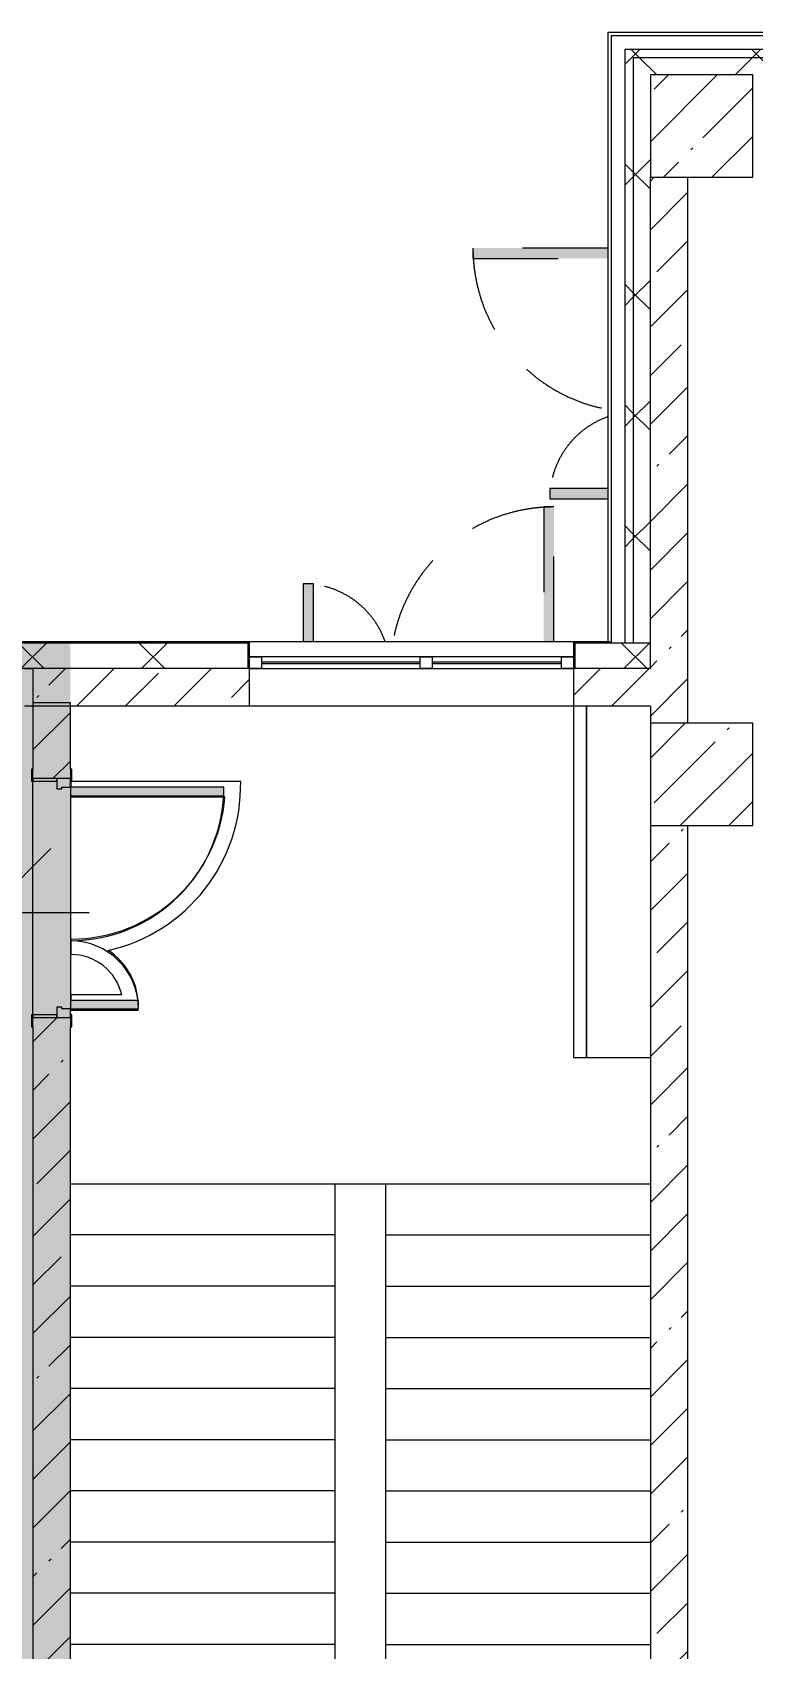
# Model space of a CAD drawing. Header units: millimetres. Extents: x -2911 to 185427, y -8553 to 29000.
# Drawn here: x 96954 to 101177, y 17875 to 27350 of the extents above; entities that cross this region are included whole.
import ezdxf

# ---------------------------------------------------------------- set-up
doc = ezdxf.new("R2010")
doc.units = ezdxf.units.MM
doc.linetypes.add('200_ШТРИХ__ш1_п0_6_', pattern=[800, 500, -300])
for name, color, linetype, lineweight in [('A-ANNO-DIMS', 7, 'Continuous', 9), ('A-ANNO-DIMS-500', 7, 'Continuous', 9), ('A-DETL-MBND-1', 7, '200_ШТРИХ__ш1_п0_6_', 9), ('A-GLAZ-2', 7, 'Continuous', 5), ('A-WALL', 7, 'Continuous', 9), ('A-WALL-3', 7, 'Continuous', 5), ('I-WALL-3', 7, 'Continuous', 5), ('S-COLS-2', 7, 'Continuous', 5), ('S-STRS-2', 7, 'Continuous', 5)]:
    doc.layers.add(name, color=color, linetype=linetype, lineweight=lineweight)
doc.layers.add('A-DETL-GENF-3', color=7, linetype='Continuous', lineweight=9, true_color=0xc0c0c0, transparency=0.4)
for name, color, linetype, lineweight, true_color in [('A-DOOR-2', 7, 'Continuous', 5, 0xaaaaaa), ('A-DOOR-3', 7, 'Continuous', 5, 0xe2e2e2), ('A-DOOR-4', 7, 'Continuous', 5, 0xb7b7b7), ('A-DOOR-FRAM-2', 7, 'Continuous', 5, 0xe2e2e2), ('A-DOOR-FRAM-3', 7, 'Continuous', 5, 0xaaaaaa), ('A-DOOR-FRAM-4', 7, 'Continuous', 5, 0xb7b7b7), ('A-FLOR-1', 7, 'Continuous', 5, 0xb7b7b7), ('A-FLOR-2', 7, 'Continuous', 5, 0xaaaaaa), ('A-WALL-4', 7, 'Continuous', 9, 0x737373), ('A-WALL-5', 7, 'Continuous', 5, 0x737373), ('I-WALL-4', 7, 'Continuous', 5, 0x737373), ('S-STRS-3', 7, 'Continuous', 5, 0x737373)]:
    doc.layers.add(name, color=color, linetype=linetype, lineweight=lineweight, true_color=true_color)
doc.styles.add('ISOCPEUR_2', font='isocpeur.ttf', dxfattribs={"width": 0.9, "height": 1000})
doc.dimstyles.new('ISO-2_0_0_9К_Средний_округл2_1', dxfattribs={"dimscale": 304.8, "dimtxt": 995.981176, "dimasz": 2.46063, "dimexe": 1.968504, "dimexo": 0, "dimgap": 0, "dimtad": 1, "dimdec": 0, "dimrnd": 10, "dimzin": 0, "dimdsep": 46, "dimtxsty": 'ISOCPEUR_2', "dimblk1": 'OBLIQUE', "dimblk2": 'OBLIQUE', "dimsah": 1, "dimcen": 0.09, "dimdle": 1.968504, "dimazin": 0, "dimtfac": 1, "dimtdec": 4, "dimtix": 1, "dimtmove": 0, "dimatfit": 3, "dimfxl": 1, "dimtvp": 1, "dimtolj": 1, "dimtzin": 0, "dimarcsym": 2})
pattern_1 = [(45, (58417.4, 0), (-285.123, 285.123), []), (45, (58702.5, 0), (-285.123, 285.123), [504.031, -100.806, 16.764, -84.042])]
pattern_2 = [(45, (58417.4, 0), (-353.5534, 353.5534), []), (135, (58417.4, 0), (-353.5534, -353.5534), [])]

# ---------------------------------------------------------------- blocks, each defined once
blk = doc.blocks.new('BSC_Колонна _Прямоугольная - 600х600-V191-2_9_1_птичка')
at = {"layer": 'S-COLS-2'}
h = blk.add_hatch(dxfattribs=at)
h.set_pattern_fill('FP_136', color=256, style=0, pattern_type=2)
h.set_pattern_definition([(45, (-42460, -26800), (-285.123, 285.123), []), (45, (-42174.88, -26800), (-285.123, 285.123), [504.031, -100.806, 16.764, -84.042])])
h.paths.add_polyline_path([(-300, -300), (300, -300), (300, 300), (-300, 300)])
for p, q in [((300, 300), (-300, 300)), ((-300, 300), (-300, -300)), ((300, -300), (300, 300)), ((-300, -300), (300, -300))]:
    blk.add_line(p, q, dxfattribs=at)
blk = doc.blocks.new('BSC_Колонна _Прямоугольная - 600х600-V205-2_9_1_птичка')
at = {"layer": 'S-COLS-2'}
h = blk.add_hatch(dxfattribs=at)
h.set_pattern_fill('FP_149', color=256, style=0, pattern_type=2)
h.set_pattern_definition([(45, (-42460, -23000), (-285.123, 285.123), []), (45, (-42174.88, -23000), (-285.123, 285.123), [504.031, -100.806, 16.764, -84.042])])
h.paths.add_polyline_path([(-300, -300), (300, -300), (300, 300), (-300, 300), (-300, -210)])
for p, q in [((300, 300), (-300, 300)), ((-300, 300), (-300, -300)), ((300, -300), (300, 300)), ((-300, -300), (300, -300))]:
    blk.add_line(p, q, dxfattribs=at)
blk = doc.blocks.new('120_Окно_СКБ_2Ст - 120_Окно_СКБ_2Ст 1900х2400 глухое-23537524-2_9_1_птичка')
at = {"layer": 'A-GLAZ-2'}
for p, q in [((-950, 5), (-950, 75)), ((-950, 75), (-880, 75)), ((950, 75), (-950, 75)), ((-880, 5), (-950, 5)), ((-950, 5), (950, 5)), ((-880, 75), (-880, 5)), ((-120, 45), (-880, 45)), ((-120, 35), (-880, 35)), ((-120, 5), (-120, 75)), ((-120, 75), (-50, 75)), ((-50, 5), (-120, 5)), ((-50, 75), (-50, 5)), ((880, 45), (-50, 45)), ((880, 35), (-50, 35)), ((880, 5), (880, 75)), ((880, 75), (950, 75)), ((950, 5), (880, 5)), ((950, 75), (950, 5))]:
    blk.add_line(p, q, dxfattribs=at)
blk = doc.blocks.new('110_Дверь_СКБ_2Ст_Наружная - ДН-1_л__ Двухстворчатая 1350 х3200 _ЛК_ в свету с верхним остеклением 2-22448815-2_9_1_птичка')
at = {"layer": 'A-DETL-MBND-1'}
for points in [[(754.5, 79.3), (754.5, 869), (694.5, 869), (694.5, 79.3)], [(-655.5, 79.3), (-655.5, 419), (-715.5, 419), (-715.5, 79.3)]]:
    blk.add_hatch(color=256, dxfattribs=at).paths.add_polyline_path(points)
for p, q in [((754.5, 869), (694.5, 869)), ((694.5, 869), (694.5, 79.3)), ((754.5, 79.3), (754.5, 869)), ((-715.5, 419), (-715.5, 79.3)), ((-655.5, 419), (-715.5, 419)), ((-655.5, 79.3), (-655.5, 419))]:
    blk.add_line(p, q, dxfattribs=at)
for centre, radius, start, end in [((754.5, -91), 960, 90, 169.72024), ((-715.5, -91), 510, 19.63052, 90)]:
    blk.add_arc(centre, radius, start, end, dxfattribs=at)
blk = doc.blocks.new('110_Дверь_СКБ_2Ст - Д-1 Лестничная клетка EIS60-V280-2_9_1_птичка')
at = {"layer": 'A-DOOR-3'}
for points in [[(-587.5, 110), (-587.5, 1010), (-637.5, 1010), (-637.5, 110)], [(662.5, 510), (612.5, 510), (612.5, 110), (662.5, 110)], [(712.5, 30), (697.5, 30), (697.5, -110), (712.5, -110)]]:
    blk.add_hatch(color=256, dxfattribs=at).paths.add_polyline_path(points)
h = blk.add_hatch(color=256, dxfattribs=at)
h.paths.add_polyline_path([(712.5, 110), (662.5, 110), (662.5, 60), (652.5, 60), (654.4, 30), (712.5, 30), (712.5, 90.1)])
h.paths.add_polyline_path([(-627.5, 60), (-637.5, 60), (-637.5, 110), (-687.5, 110), (-687.5, 30), (-627.5, 30)])
at = {"layer": 'A-DOOR-FRAM-2'}
for points in [[(-672.5, 110), (-672.5, 118), (-742.5, 118), (-742.5, 110)], [(767.5, 110), (767.5, 118), (697.5, 118), (697.5, 110)], [(-672.5, 30), (-687.5, 30), (-687.5, -110), (-672.5, -110)], [(-672.5, -110), (-742.5, -110), (-742.5, -118), (-672.5, -118)], [(767.5, -118), (767.5, -110), (697.5, -110), (697.5, -118)]]:
    blk.add_hatch(color=256, dxfattribs=at).paths.add_polyline_path(points)
at = {"layer": 'A-DOOR-2'}
for p, q in [((-637.5, 1010), (-637.5, 110)), ((-587.5, 1010), (-637.5, 1010)), ((-587.5, 110), (-587.5, 1010)), ((662.5, 510), (612.5, 510)), ((612.5, 510), (612.5, 110)), ((662.5, 110), (662.5, 510))]:
    blk.add_line(p, q, dxfattribs=at)
for centre, radius, start, end in [((-637.5, 110), 900, 0, 90), ((662.5, 110), 400, 90, 180)]:
    blk.add_arc(centre, radius, start, end, dxfattribs=at)
at = {"layer": 'A-DOOR-4'}
for p, q in [((-637.5, 110), (-587.5, 110)), ((612.5, 110), (662.5, 110))]:
    blk.add_line(p, q, dxfattribs=at)
at = {"layer": 'A-DOOR-FRAM-3'}
for p, q in [((-672.5, 118), (-742.5, 118)), ((-742.5, 118), (-742.5, 110)), ((-672.5, 110), (-672.5, 118)), ((767.5, 118), (697.5, 118)), ((697.5, 118), (697.5, 110)), ((767.5, 110), (767.5, 118))]:
    blk.add_line(p, q, dxfattribs=at)
at = {"layer": 'A-DOOR-FRAM-4'}
for p, q in [((-742.5, 110), (-672.5, 110)), ((-637.5, 110), (-687.5, 110)), ((-687.5, 110), (-687.5, 30)), ((-637.5, 60), (-637.5, 110)), ((662.5, 110), (662.5, 60)), ((712.5, 110), (662.5, 110)), ((697.5, 110), (767.5, 110)), ((712.5, 30), (712.5, 110)), ((-687.5, 30), (-627.5, 30)), ((-672.5, 30), (-687.5, 30)), ((-687.5, 30), (-687.5, -110)), ((-672.5, -110), (-672.5, 30)), ((-627.5, 60), (-637.5, 60)), ((-627.5, 30), (-627.5, 60)), ((662.5, 60), (652.5, 60)), ((652.5, 60), (652.5, 30)), ((652.5, 30), (712.5, 30)), ((712.5, 30), (697.5, 30)), ((697.5, 30), (697.5, -110)), ((712.5, -110), (712.5, 30)), ((-672.5, -110), (-742.5, -110)), ((-742.5, -110), (-742.5, -118)), ((-742.5, -118), (-672.5, -118)), ((-687.5, -110), (-672.5, -110)), ((-672.5, -118), (-672.5, -110)), ((697.5, -110), (712.5, -110)), ((767.5, -110), (697.5, -110)), ((697.5, -110), (697.5, -118)), ((697.5, -118), (767.5, -118)), ((767.5, -118), (767.5, -110))]:
    blk.add_line(p, q, dxfattribs=at)
blk = doc.blocks.new('110_Дверь_СКБ_2Ст_Наружная - ДН-1_л__ Двухстворчатая 1350 х3200 _ЛК_ в свету с верхним остеклением EI30-23529464-2_9_1_птичка')
at = {"layer": 'A-DETL-MBND-1'}
for points in [[(694.5, 512.3), (694.5, 125), (754.5, 125), (754.5, 915), (694.5, 915)], [(-715.5, 125), (-655.5, 125), (-655.5, 465), (-715.5, 465)]]:
    blk.add_hatch(color=256, dxfattribs=at).paths.add_polyline_path(points)
for p, q in [((754.5, 915), (694.5, 915)), ((694.5, 915), (694.5, 125)), ((754.5, 125), (754.5, 915)), ((-715.5, 465), (-715.5, 125)), ((-655.5, 465), (-715.5, 465)), ((-655.5, 125), (-655.5, 465))]:
    blk.add_line(p, q, dxfattribs=at)
for centre, radius, start, end in [((754.5, -45), 960, 90, 169.73704), ((-715.5, -45), 510, 19.59844, 90)]:
    blk.add_arc(centre, radius, start, end, dxfattribs=at)
blk = doc.blocks.new('Зашивка приборов отопления28 - Зашивка приборов отопления-33322877-2_9_1_птичка')
at = {"layer": 'A-WALL-3'}
for p, q in [((75401, 485.9), (73341, 485.9)), ((73341, 485.9), (73341, 410.9)), ((73341, 410.9), (73341, 35.9)), ((73341, 410.9), (75401, 410.9)), ((75401, 410.9), (73341.4, 410.9)), ((73341.4, 410.9), (73341.4, 35.9))]:
    blk.add_line(p, q, dxfattribs=at)
blk = doc.blocks.new('DIMBLOCK54-2_9_1_птичка')
at = {"layer": 'A-ANNO-DIMS-500'}
for p, q in [((96687.4, 22721.3), (96687.4, 21591)), ((96687.4, 22191), (96687.4, 22721.3)), ((92027.4, 22600), (92027.4, 21591)), ((92027.4, 22191), (92027.4, 22600)), ((91427.4, 22191), (97287.4, 22191))]:
    blk.add_line(p, q, dxfattribs=at)
at = {"layer": 'A-ANNO-DIMS-500', "lineweight": 20}
for p, q in [((92027.4, 22191), (92402.4, 22566)), ((96687.4, 22191), (97062.4, 22566)), ((92027.4, 22191), (91652.4, 21816)), ((96687.4, 22191), (96312.4, 21816))]:
    blk.add_line(p, q, dxfattribs=at)
at = {"layer": 'A-ANNO-DIMS-500', "color": 0, "insert": (93045.4, 23497.4), "char_height": 1000, "width": 3148.833, "attachment_point": 1, "line_spacing_factor": 1.149209, "style": 'ISOCPEUR_2'}
blk.add_mtext('4660', dxfattribs=at)
blk = doc.blocks.new('_Oblique')
at = {"color": 0, "linetype": 'ByBlock', "lineweight": -2}
blk.add_line((-0.5, -0.5), (0.5, 0.5), dxfattribs=at)

msp = doc.modelspace()

# ---------------------------------------------------------------- hatches: boundary and pattern name
at = {"layer": 'A-DETL-GENF-3'}
msp.add_hatch(color=256, dxfattribs=at).paths.add_polyline_path([(91592.4, -280), (97177.4, -280), (97177.4, 23777.7), (92277.4, 23777.7), (92277.4, 27350), (62269.4, 27350), (62269.4, 15358), (58149.4, 15358), (58149.4, -280), (90664.9, -280)])
at = {"layer": 'A-WALL-3'}
h = msp.add_hatch(dxfattribs=at)
h.set_pattern_fill('FP_120', color=256, style=0, pattern_type=2)
h.set_pattern_definition(pattern_2)
h.paths.add_polyline_path([(150026.2, 27200), (151577.4, 27200), (151577.4, 27250), (138767.4, 27250), (138767.4, 27200), (148171.1, 27200)])
h.paths.add_polyline_path([(136267.4, 27200), (136267.4, 27250), (134757.4, 27250), (134757.4, 27200), (136113.4, 27200)])
h.paths.add_polyline_path([(126374.4, 27200), (126377.4, 27200), (126374.4, 27250), (124577.4, 27250), (124577.4, 27200), (125910.7, 27200)])
h.paths.add_polyline_path([(127765.7, 27200), (132657.4, 27200), (132657.4, 27250), (127277.4, 27250), (127277.4, 27200)])
h.paths.add_polyline_path([(122597.4, 27200), (123677.4, 27200), (123677.4, 27250), (122597.4, 27250)])
h.paths.add_polyline_path([(113427.3, 27200), (113427.3, 27250), (112277.6, 27250), (112277.6, 27200), (112925.4, 27200)])
h.paths.add_polyline_path([(108287.8, 27200), (109177.6, 27200), (109177.6, 27250), (108077.7, 27250), (108077.7, 27200)])
h.paths.add_polyline_path([(114327.3, 27200), (115577.4, 27200), (115577.4, 27250), (114327.3, 27250)])
h.paths.add_polyline_path([(119457.4, 27200), (119457.4, 27250), (118277.4, 27250), (118277.4, 27200), (119418, 27200)])
h.paths.add_polyline_path([(102824.4, 27200), (102824.4, 27250), (100427.4, 27250), (100427.4, 27200), (101795.1, 27200)])
h.paths.add_polyline_path([(105924.4, 27200), (107177.7, 27200), (107177.7, 27250), (105924.4, 27250)])
h = msp.add_hatch(dxfattribs=at)
h.set_pattern_fill('FP_120', color=256, style=0, pattern_type=2)
h.set_pattern_definition(pattern_2)
h.paths.add_polyline_path([(100477.4, 23770), (100477.4, 27200), (100427.4, 27200), (100427.4, 23770)])
h = msp.add_hatch(dxfattribs=at)
h.set_pattern_fill('FP_120', color=256, style=0, pattern_type=2)
h.set_pattern_definition(pattern_2)
h.paths.add_polyline_path([(150026.2, 27100), (151477.4, 27100), (151477.4, 27200), (138767.4, 27200), (138767.4, 27100), (148171.1, 27100)])
h.paths.add_polyline_path([(123677.4, 27100), (123677.4, 27200), (122597.4, 27200), (122597.4, 27100), (123372.6, 27100)])
h.paths.add_polyline_path([(127277.4, 27100), (132657.4, 27100), (132657.4, 27200), (127277.4, 27200)])
h.paths.add_polyline_path([(126377.4, 27100), (126374.4, 27200), (124577.4, 27200), (124577.4, 27100), (126374.4, 27100)])
h.paths.add_polyline_path([(136267.4, 27100), (136267.4, 27200), (134757.4, 27200), (134757.4, 27100), (136113.4, 27100)])
h.paths.add_polyline_path([(118490.5, 27100), (119457.4, 27100), (119457.4, 27200), (118277.4, 27200), (118277.4, 27100)])
h.paths.add_polyline_path([(112277.6, 27100), (113427.3, 27100), (113427.3, 27200), (112277.6, 27200)])
h.paths.add_polyline_path([(115244.2, 27100), (115577.4, 27100), (115577.4, 27200), (114327.3, 27200), (114327.3, 27100), (114780.4, 27100)])
h.paths.add_polyline_path([(105924.4, 27100), (107177.7, 27100), (107177.7, 27200), (105924.4, 27200)])
h.paths.add_polyline_path([(108782.2, 27100), (109177.6, 27100), (109177.6, 27200), (108077.7, 27200), (108077.7, 27100), (108287.8, 27100)])
h.paths.add_polyline_path([(102824.4, 27100), (102824.4, 27200), (100477.4, 27200), (100477.4, 27100), (101795.1, 27100)])
h = msp.add_hatch(dxfattribs=at)
h.set_pattern_fill('FP_120', color=256, style=0, pattern_type=2)
h.set_pattern_definition(pattern_2)
h.paths.add_polyline_path([(100577.4, 23770), (100577.4, 27100), (100477.4, 27100), (100477.4, 23770)])
h = msp.add_hatch(dxfattribs=at)
h.set_pattern_fill('FP_120', color=256, style=0, pattern_type=2)
h.set_pattern_definition(pattern_2)
h.paths.add_polyline_path([(92309.5, 23620), (92977.4, 23620), (92977.4, 23770), (92257.4, 23770), (92257.4, 23620), (92277.4, 23620)])
h.paths.add_polyline_path([(97177.4, 23620), (97177.4, 23770), (96077.4, 23770), (96077.4, 23620), (97157.5, 23620)])
h = msp.add_hatch(dxfattribs=at)
h.set_pattern_fill('FP_120', color=256, style=0, pattern_type=2)
h.set_pattern_definition(pattern_2)
h.paths.add_polyline_path([(100403.8, 23620), (100577.4, 23620), (100577.4, 23770), (100135.4, 23770), (100135.4, 23620)])
h.paths.add_polyline_path([(97177.4, 23620), (98219.4, 23620), (98219.4, 23770), (97177.4, 23770), (97177.4, 23654.2)])
at = {"layer": 'I-WALL-3'}
h = msp.add_hatch(dxfattribs=at)
h.set_pattern_fill('FP_128', color=256, style=0, pattern_type=2)
h.set_pattern_definition(pattern_1)
h.paths.add_polyline_path([(100797.4, 23300), (100797.4, 26500), (100577.4, 26500), (100577.4, 23300)])
h = msp.add_hatch(dxfattribs=at)
h.set_pattern_fill('FP_128', color=256, style=0, pattern_type=2)
h.set_pattern_definition(pattern_1)
h.paths.add_polyline_path([(96957.4, 23400), (97177.4, 23400), (97177.4, 23620), (96957.4, 23620)])
h = msp.add_hatch(dxfattribs=at)
h.set_pattern_fill('FP_128', color=256, style=0, pattern_type=2)
h.set_pattern_definition(pattern_1)
h.paths.add_polyline_path([(100577.4, 23400), (100577.4, 23620), (100127.4, 23620), (100127.4, 23400), (100403.8, 23400)])
h.paths.add_polyline_path([(98085, 23400), (98227.4, 23400), (98222.4, 23620), (97177.4, 23620), (97177.4, 23400)])
h = msp.add_hatch(dxfattribs=at)
h.set_pattern_fill('FP_128', color=256, style=0, pattern_type=2)
h.set_pattern_definition(pattern_1)
h.paths.add_polyline_path([(97157.5, 10450), (97177.4, 10450), (97177.4, 12125), (96957.4, 12125), (96957.4, 10450)])
h.paths.add_polyline_path([(96957.4, 13525), (97177.4, 13525), (97177.4, 21575), (96957.4, 21575), (96957.4, 13534.8)])
h.paths.add_polyline_path([(97177.4, 22975), (97177.4, 23420.3), (96957.4, 23420.3), (96957.4, 22975), (97157.5, 22975)])
h = msp.add_hatch(dxfattribs=at)
h.set_pattern_fill('FP_128', color=256, style=0, pattern_type=2)
h.set_pattern_definition(pattern_1)
h.paths.add_polyline_path([(100797.4, 17300), (100797.4, 22700), (100577.4, 22700), (100577.4, 17300)])

# ---------------------------------------------------------------- linework, layer by layer
at = {"layer": 'A-DETL-MBND-1'}
msp.add_line((96957.4, 23619.7), (96907.4, 23619.7), dxfattribs=at)
at = {"layer": 'A-FLOR-1'}
msp.add_line((96957.4, 23400), (96907.4, 23400), dxfattribs=at)
at = {"layer": 'A-FLOR-2'}
for p, q in [((98175.6, 22959.2), (97180.8, 22959.2)), ((97180.8, 22959.2), (97180.8, 22925)), ((97180.8, 22869.2), (98083.1, 22869.2)), ((97180.8, 22034.2), (97180.8, 21944.2)), ((97477.9, 21708.1), (97180.8, 21708.1)), ((97180.8, 21708.1), (97180.8, 21675)), ((97180.8, 21625), (97180.8, 21618.1)), ((97180.8, 21618.1), (97575.2, 21618.1))]:
    msp.add_line(p, q, dxfattribs=at)
for centre, radius, start, end in [((97180.8, 22939.2), 995, 282.67054, 1.1511), ((97180.8, 22939.2), 905, 270, 355.56313), ((97180.8, 21639.2), 305, 13.0427, 90), ((97180.8, 21639.2), 395, 5.20117, 56.45952), ((97180.8, 21639.2), 395, 356.92799, 357.93552)]:
    msp.add_arc(centre, radius, start, end, dxfattribs=at)
at = {"layer": 'A-WALL'}
for p, q in [((100347.4, 27330), (100347.4, 23770)), ((102824.4, 27330), (100347.4, 27330)), ((100427.4, 27250), (100427.4, 23770)), ((102824.4, 27250), (100427.4, 27250)), ((100477.4, 27200), (100477.4, 23770)), ((102824.4, 27200), (100477.4, 27200)), ((98219.4, 23620), (98219.4, 23770)), ((98222.4, 23620), (98222.4, 23773)), ((100132.4, 23773), (100132.4, 23620)), ((100347.4, 23773), (100132.4, 23773)), ((100135.4, 23770), (100135.4, 23620)), ((100577.4, 23770), (100135.4, 23770)), ((100327.4, 23778), (100347.4, 23778)), ((98227.4, 23620), (96957.4, 23620)), ((100577.4, 23620), (100127.4, 23620))]:
    msp.add_line(p, q, dxfattribs=at)
at = {"layer": 'A-WALL-3'}
for p, q in [((100327.4, 27350), (100327.4, 23778)), ((100327.4, 27350), (113427.3, 27350)), ((100577.4, 23620), (100577.4, 26500)), ((100327.4, 23778), (92277.4, 23778)), ((98227.4, 23620), (98227.4, 23778)), ((100127.4, 23778), (100127.4, 23620))]:
    msp.add_line(p, q, dxfattribs=at)
at = {"layer": 'A-WALL-4'}
for p, q in [((98222.4, 23773), (96077.4, 23773)), ((98219.4, 23770), (96077.4, 23770))]:
    msp.add_line(p, q, dxfattribs=at)
at = {"layer": 'A-WALL-5'}
msp.add_line((96957.4, 23620), (92257.4, 23620), dxfattribs=at)
at = {"layer": 'I-WALL-3'}
for p, q in [((100797.4, 23300), (100797.4, 26500)), ((98227.4, 23400), (98227.4, 23620)), ((100127.4, 23620), (100127.4, 23400)), ((100577.4, 23400), (96957.4, 23400)), ((100577.4, 23400), (100577.4, 23300)), ((100577.4, 22700), (100577.4, 17300)), ((100797.4, 17300), (100797.4, 22700))]:
    msp.add_line(p, q, dxfattribs=at)
at = {"layer": 'I-WALL-4'}
for p, q in [((96957.4, 23620), (96957.4, 23030)), ((97177.4, 23420.3), (96957.4, 23420.3)), ((97177.4, 23030), (97177.4, 23420.3)), ((96957.4, 21590), (96957.4, 22960)), ((97177.4, 22875), (97177.4, 21675)), ((96957.4, 21520), (96957.4, 13580)), ((97177.4, 15200), (97177.4, 21520))]:
    msp.add_line(p, q, dxfattribs=at)
at = {"layer": 'S-STRS-2'}
for p, q in [((97177.4, 20600), (99027.4, 20600)), ((98727.4, 20600), (98727.4, 20300)), ((99027.4, 20600), (100577.4, 20600)), ((99027.4, 20300), (99027.4, 20600)), ((99027.4, 20600), (100577.4, 20600)), ((98727.4, 20300), (97177.4, 20300)), ((98727.4, 20300), (97177.4, 20300)), ((98727.4, 20300), (98727.4, 20000)), ((99027.4, 20000), (99027.4, 20300)), ((99027.4, 20300), (100577.4, 20300)), ((99027.4, 20300), (100577.4, 20300)), ((98727.4, 20000), (97177.4, 20000)), ((98727.4, 20000), (97177.4, 20000)), ((98727.4, 20000), (98727.4, 19700)), ((99027.4, 19700), (99027.4, 20000)), ((99027.4, 20000), (100577.4, 20000)), ((99027.4, 20000), (100577.4, 20000)), ((98727.4, 19700), (97177.4, 19700)), ((98727.4, 19700), (97177.4, 19700)), ((98727.4, 19700), (98727.4, 19400)), ((99027.4, 19400), (99027.4, 19700)), ((99027.4, 19700), (100577.4, 19700)), ((99027.4, 19700), (100577.4, 19700)), ((98727.4, 19400), (97177.4, 19400)), ((98727.4, 19400), (97177.4, 19400)), ((98727.4, 19400), (98727.4, 19100)), ((99027.4, 19100), (99027.4, 19400)), ((99027.4, 19400), (100577.4, 19400)), ((99027.4, 19400), (100577.4, 19400)), ((98727.4, 19100), (97177.4, 19100)), ((98727.4, 19100), (97177.4, 19100)), ((98727.4, 19100), (98727.4, 18800)), ((99027.4, 18800), (99027.4, 19100)), ((99027.4, 19100), (100577.4, 19100)), ((99027.4, 19100), (100577.4, 19100)), ((98727.4, 18800), (97177.4, 18800)), ((98727.4, 18800), (97177.4, 18800)), ((98727.4, 18800), (98727.4, 18500)), ((99027.4, 18500), (99027.4, 18800)), ((99027.4, 18800), (100577.4, 18800)), ((99027.4, 18800), (100577.4, 18800)), ((98727.4, 18500), (97177.4, 18500)), ((98727.4, 18500), (97177.4, 18500)), ((98727.4, 18500), (98727.4, 18200)), ((99027.4, 18200), (99027.4, 18500)), ((99027.4, 18500), (100577.4, 18500)), ((99027.4, 18500), (100577.4, 18500)), ((98727.4, 18200), (97177.4, 18200)), ((98727.4, 18200), (97177.4, 18200)), ((98727.4, 18200), (98727.4, 17900)), ((99027.4, 17900), (99027.4, 18200)), ((99027.4, 18200), (100577.4, 18200)), ((99027.4, 18200), (100577.4, 18200)), ((98727.4, 17900), (97177.4, 17900)), ((98727.4, 17900), (97177.4, 17900)), ((98727.4, 17900), (98727.4, 17600)), ((99027.4, 17600), (99027.4, 17900)), ((99027.4, 17900), (100577.4, 17900)), ((99027.4, 17900), (100577.4, 17900))]:
    msp.add_line(p, q, dxfattribs=at)
at = {"layer": 'S-STRS-3'}
msp.add_line((97177.4, 22875), (97177.4, 21675), dxfattribs=at)

# ---------------------------------------------------------------- block references
at = {"layer": 'A-DETL-MBND-1', "rotation": 89.9999999999999}
msp.add_blockref('110_Дверь_СКБ_2Ст_Наружная - ДН-1_л__ Двухстворчатая 1350 х3200 _ЛК_ в свету с верхним остеклением EI30-23529464-2_9_1_птичка', (100452.4, 25330.5), dxfattribs=at)
at = {"layer": 'A-DETL-MBND-1'}
msp.add_blockref('110_Дверь_СКБ_2Ст_Наружная - ДН-1_л__ Двухстворчатая 1350 х3200 _ЛК_ в свету с верхним остеклением 2-22448815-2_9_1_птичка', (99257.9, 23698.7), dxfattribs=at)
at = {"layer": 'A-DOOR-4', "rotation": 269.9999999999999}
msp.add_blockref('110_Дверь_СКБ_2Ст - Д-1 Лестничная клетка EIS60-V280-2_9_1_птичка', (97067.4, 22287.5), dxfattribs=at)
at = {"layer": 'A-GLAZ-2', "rotation": 180}
msp.add_blockref('120_Окно_СКБ_2Ст - 120_Окно_СКБ_2Ст 1900х2400 глухое-23537524-2_9_1_птичка', (99177.4, 23695), dxfattribs=at)
at = {"layer": 'A-WALL-3', "rotation": 89.9999999999998}
msp.add_blockref('Зашивка приборов отопления28 - Зашивка приборов отопления-33322877-2_9_1_птичка', (100613.3, -52001), dxfattribs=at)
at = {"layer": 'S-COLS-2'}
for name, p in [('BSC_Колонна _Прямоугольная - 600х600-V191-2_9_1_птичка', (100877.4, 26800)), ('BSC_Колонна _Прямоугольная - 600х600-V205-2_9_1_птичка', (100877.4, 23000))]:
    msp.add_blockref(name, p, dxfattribs=at)

# ---------------------------------------------------------------- dimensions: what is measured, and where the dimension line sits
at = {"layer": 'A-ANNO-DIMS'}
dim = msp.add_linear_dim(base=(96687.4, 22191), p1=(92027.4, 22600), p2=(96687.4, 22721.3), dimstyle='ISO-2_0_0_9К_Средний_округл2_1', override={"dimpost": '<>', "dimfxl": 4661.578965}, dxfattribs=at)
dim.commit()
dim.dimension.update_dxf_attribs({"geometry": 'DIMBLOCK54-2_9_1_птичка', "text_midpoint": (94357.4, 22691)})

doc.saveas('drawing.dxf')
